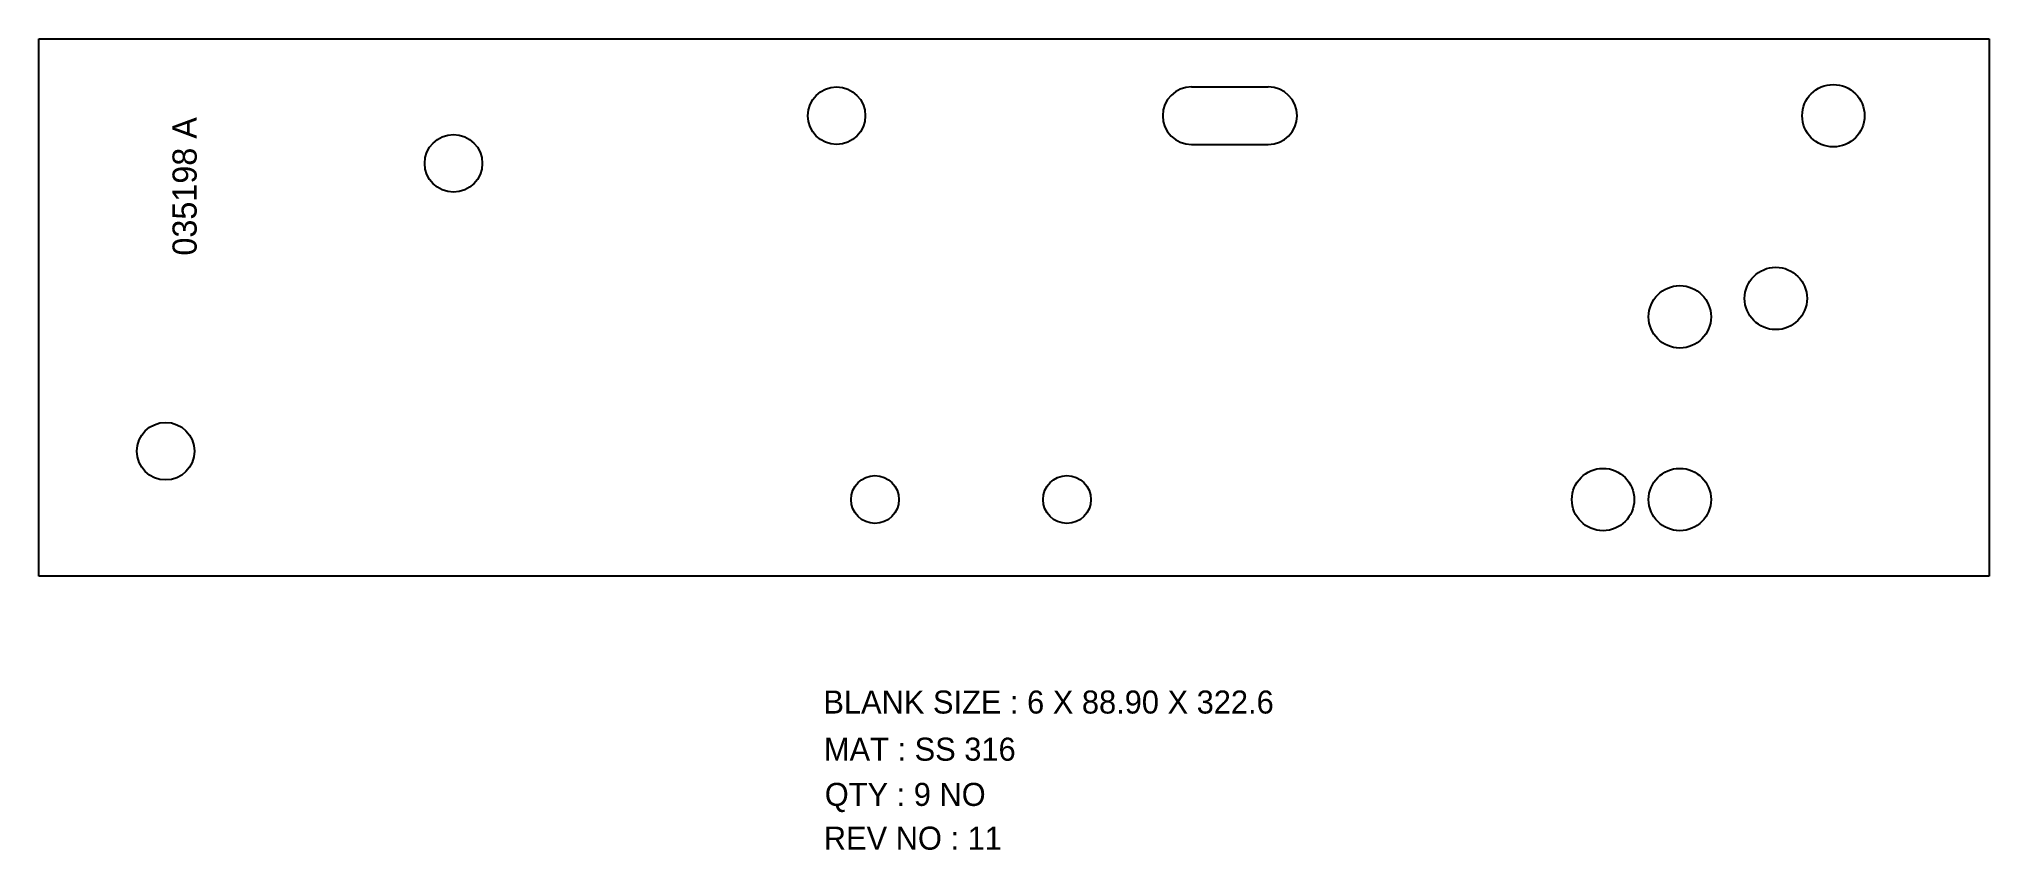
# Model space of a CAD drawing. Header units: inches. Extents: x 2601 to 2924, y -187 to -52.
import ezdxf

# ---------------------------------------------------------------- set-up
doc = ezdxf.new("R2010")
doc.units = ezdxf.units.IN
doc.header["$MEASUREMENT"] = 0
doc.layers.add('LaserCutting', color=3, linetype='Continuous')
doc.layers.add('Marking', color=6, linetype='Continuous')

msp = doc.modelspace()

# ---------------------------------------------------------------- linework, layer by layer
at = {"layer": 'LaserCutting'}
for p, q in [((2600.95, -52.43), (2923.56, -52.43)), ((2600.95, -141.33), (2600.95, -52.43)), ((2923.56, -52.43), (2923.56, -141.33)), ((2923.56, -141.33), (2600.95, -141.33))]:
    msp.add_line(p, q, dxfattribs=at)
msp.add_circle((2621.9, -120.63), 4.76, dxfattribs=at)
at = {"layer": 'Marking'}
for p, q in [((2791.62, -60.37), (2804.32, -60.37)), ((2791.62, -69.9), (2804.32, -69.9))]:
    msp.add_line(p, q, dxfattribs=at)
for centre, radius in [((2732.9, -65.13), 4.76), ((2897.81, -65.13), 5.16), ((2669.53, -73.01), 4.76), ((2888.29, -95.36), 5.16), ((2872.41, -98.4), 5.16), ((2739.26, -128.63), 3.96), ((2771.02, -128.63), 3.96), ((2859.71, -128.63), 5.16), ((2872.41, -128.63), 5.16)]:
    msp.add_circle(centre, radius, dxfattribs=at)
for centre, start, end in [((2791.62, -65.13), 90, 270), ((2804.32, -65.13), 270, 90)]:
    msp.add_arc(centre, 4.76, start, end, dxfattribs=at)

# ---------------------------------------------------------------- texts
at = {"color": 7}
for s, height, p in [('BLANK SIZE : 6 X 88.90 X 322.6', 3.8111, (2730.72, -164.04)), ('MAT : SS 316', 3.8111, (2730.81, -171.84)), ('QTY : 9 NO', 3.811, (2730.95, -179.32)), ('REV NO : 11', 3.8111, (2730.79, -186.56))]:
    msp.add_text(s, height=height, dxfattribs=at).set_placement(p)
at = {"layer": 'LaserCutting', "insert": (2623.04, -88.27), "char_height": 4, "width": 37.7344, "attachment_point": 1, "rotation": 90}
msp.add_mtext('{\\fCentury Gothic|b0|i0|c0|p18;\\C1;035198 A}', dxfattribs=at)

doc.saveas('drawing.dxf')
